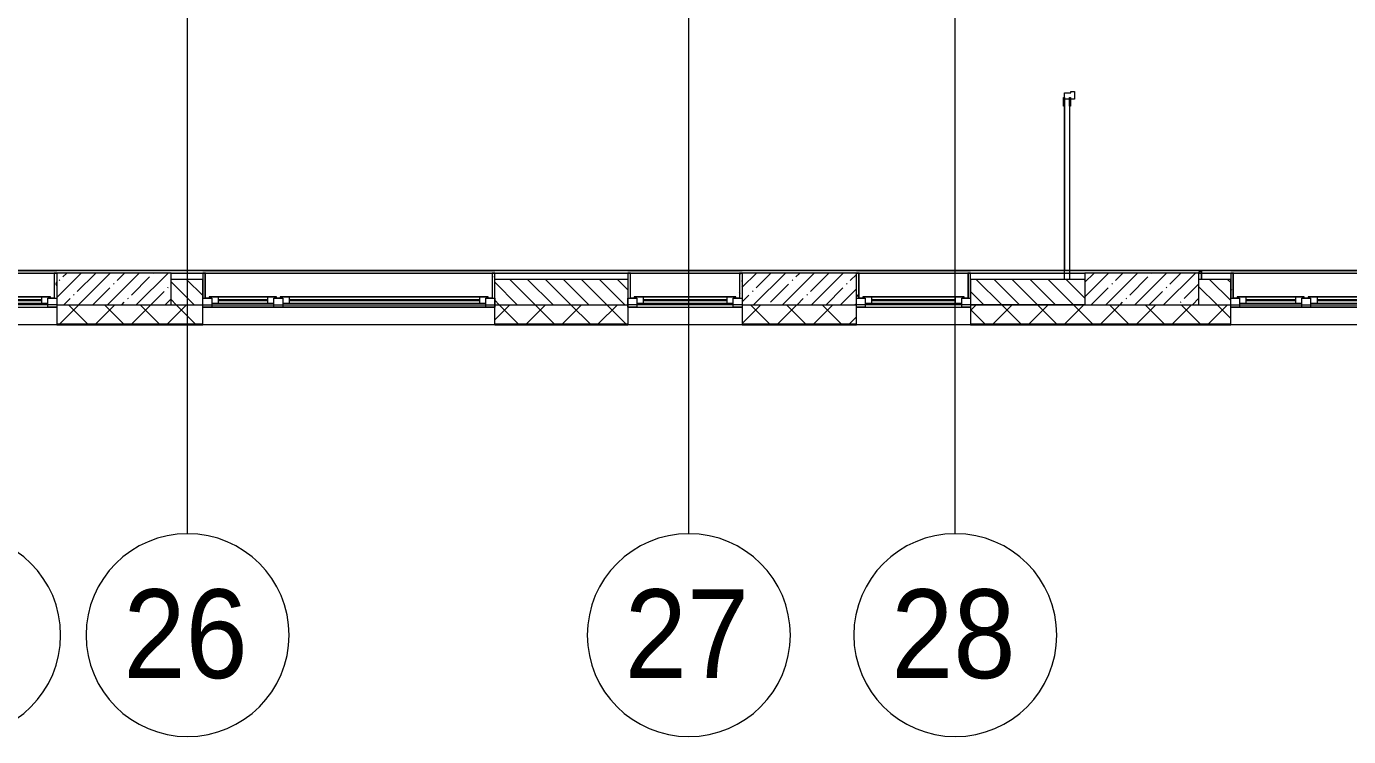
# Model space of a CAD drawing. Header units: millimetres. Extents: x -625 to 415037, y -3642 to 102118.
# Drawn here: x 382617 to 393036, y -3506 to 2095 of the extents above; entities that cross this region are included whole.
import ezdxf

# ---------------------------------------------------------------- set-up
doc = ezdxf.new("R2010")
doc.units = ezdxf.units.MM
for name, color, linetype, lineweight, true_color in [('A-DOOR-1', 7, 'Continuous', 5, 0xc0c0c0), ('A-DOOR-FRAM-1', 7, 'Continuous', 5, 0xc0c0c0), ('A-WALL-1', 9, 'Continuous', 5, 0x808080), ('A-WALL-FNSH-1', 9, 'Continuous', 5, 0x808080)]:
    doc.layers.add(name, color=color, linetype=linetype, lineweight=lineweight, true_color=true_color)
for name, color, linetype, lineweight in [('A-GLAZ', 7, 'Continuous', 9), ('A-GLAZ-1', 7, 'Continuous', 5), ('A-WALL', 7, 'Continuous', 5), ('I-WALL', 7, 'Continuous', 5), ('S-COLS', 7, 'Continuous', 9), ('S-COLS-1', 7, 'Continuous', 5), ('Оси', 7, 'Continuous', 9), ('Оси-1', 7, 'Continuous', 20)]:
    doc.layers.add(name, color=color, linetype=linetype, lineweight=lineweight)
doc.layers.get('A-DOOR-1').off()
doc.styles.add('Arial', font='arial.ttf', dxfattribs={"width": 0.9, "height": 700})
pattern_1 = [(0, (289227.4, 1e-08), (243.84, 60.96), [20.117, -162.763, 20.117, -162.763, -975.36]), (0, (289227.4, 1e-08), (243.84, 60.96), [-365.76, 20.117, -345.643, 20.117, -162.763, -426.72]), (0, (289227.4, 1e-08), (243.84, 60.96), [-914.4, 20.117, -101.803, 20.117, -284.683]), (120, (289318.84, 30.48), (-174.71291, 180.691634), [20.117, -162.763, 20.117, -162.763, -975.36]), (120, (289318.84, 30.48), (-174.71291, 180.691634), [-365.76, 20.117, -345.643, 20.117, -162.763, -426.72]), (120, (289318.84, 30.48), (-174.71291, 180.691634), [-914.4, 20.117, -101.803, 20.117, -284.683]), (240, (289349.32, 152.4), (-69.12709, -241.651634), [20.117, -162.763, 20.117, -162.763, -975.36]), (240, (289349.32, 152.4), (-69.12709, -241.651634), [-365.76, 20.117, -345.643, 20.117, -162.763, -426.72]), (240, (289349.32, 152.4), (-69.12709, -241.651634), [-914.4, 20.117, -101.803, 20.117, -284.683])]

# ---------------------------------------------------------------- blocks, each defined once
blk = doc.blocks.new('BSC_Колонна _Прямоугольная - 250х900-23282983-Объем проектирования 3 этажа')
at = {"layer": 'S-COLS-1'}
h = blk.add_hatch(dxfattribs=at)
h.set_pattern_fill('FP_91', color=256, style=0, pattern_type=2)
h.set_pattern_definition([(45, (-99480, -25), (-114.04925, 114.04925), []), (45, (-99365.95, -25), (-114.04925, 114.04925), [201.613, -40.323, 6.706, -33.617])])
h.paths.add_polyline_path([(226, -125), (450, -125), (450, 125), (-450, 125), (-450, -125)])
for p, q in [((450, 125), (-450, 125)), ((-450, 125), (-450, -125)), ((450, -125), (450, 125)), ((-450, -125), (450, -125))]:
    blk.add_line(p, q, dxfattribs=at)
blk = doc.blocks.new('BSC_Колонна _Прямоугольная - 250х900-V549-Объем проектирования 3 этажа')
at = {"layer": 'S-COLS-1'}
h = blk.add_hatch(dxfattribs=at)
h.set_pattern_fill('FP_98', color=256, style=0, pattern_type=2)
h.set_pattern_definition([(45, (-94080, -25), (-114.04925, 114.04925), []), (45, (-93965.95, -25), (-114.04925, 114.04925), [201.613, -40.323, 6.706, -33.617])])
h.paths.add_polyline_path([(-450, -125), (450, -125), (450, 125), (-450, 125), (-450, -20)])
for p, q in [((450, 125), (-450, 125)), ((-450, 125), (-450, -125)), ((450, -125), (450, 125)), ((-450, -125), (450, -125))]:
    blk.add_line(p, q, dxfattribs=at)
blk = doc.blocks.new('BSC_Колонна _Прямоугольная - 250х900-V550-Объем проектирования 3 этажа')
at = {"layer": 'S-COLS-1'}
h = blk.add_hatch(dxfattribs=at)
h.set_pattern_fill('FP_99', color=256, style=0, pattern_type=2)
h.set_pattern_definition([(45, (-102180, -25), (-114.04925, 114.04925), []), (45, (-102065.95, -25), (-114.04925, 114.04925), [201.613, -40.323, 6.706, -33.617])])
h.paths.add_polyline_path([(450, -125), (450, 125), (-450, 125), (-450, -125), (-299, -125)])
for p, q in [((450, 125), (-450, 125)), ((-450, 125), (-450, -125)), ((450, -125), (450, 125)), ((-450, -125), (450, -125))]:
    blk.add_line(p, q, dxfattribs=at)
blk = doc.blocks.new('120_Окно_СКБ_2Ст_Фрамуга сверху - 120_Окно_СКБ_2Ст_2300х2500_h_ ДОО-19727959-Объем проектирования 3 этажа')
at = {"layer": 'A-GLAZ'}
for p, q in [((-1150, -127), (-1150, -57)), ((-1150, -57), (-1080, -57)), ((-1080, -57), (-1080, -127)), ((520, -87), (-1080, -87)), ((-1080, -87), (-1080, -127)), ((-1030, -137), (-1030, -87)), ((470, -137), (470, -87)), ((520, -127), (520, -57)), ((520, -57), (590, -57)), ((520, -127), (520, -87)), ((590, -57), (590, -127)), ((1080, -87), (590, -87)), ((590, -87), (590, -127)), ((640, -137), (640, -87)), ((1030, -137), (1030, -87)), ((1080, -127), (1080, -57)), ((1080, -57), (1150, -57)), ((1080, -127), (1080, -87)), ((1150, -57), (1150, -127)), ((-1080, -127), (-1150, -127)), ((-1080, -127), (-1100, -127)), ((-1100, -127), (-1100, -137)), ((-1100, -137), (540, -137)), ((540, -137), (-1100, -137)), ((590, -127), (520, -127)), ((540, -127), (520, -127)), ((540, -137), (540, -127)), ((590, -127), (570, -127)), ((570, -127), (570, -137)), ((570, -137), (1100, -137)), ((1100, -137), (570, -137)), ((1150, -127), (1080, -127)), ((1100, -127), (1080, -127)), ((1100, -137), (1100, -127))]:
    blk.add_line(p, q, dxfattribs=at)
at = {"layer": 'A-GLAZ-1'}
for p, q in [((1150, -57), (-1150, -57)), ((-1080, -57), (1080, -57)), ((-1130, -127), (-1100, -127)), ((-1030, -107), (470, -107)), ((470, -117), (-1030, -117)), ((540, -127), (570, -127)), ((540, -127), (570, -127)), ((640, -107), (1030, -107)), ((1030, -117), (640, -117)), ((1100, -127), (1130, -127))]:
    blk.add_line(p, q, dxfattribs=at)
blk = doc.blocks.new('120_Окно_СКБ_1Ст - 120_Окно_СКБ_1Ст 900х2500_h_ с форточкой-V552-Объем проектирования 3 этажа')
at = {"layer": 'A-GLAZ'}
for p, q in [((-450, -127), (-450, -57)), ((-450, -57), (-380, -57)), ((-380, -57), (-380, -127)), ((380, -87), (-380, -87)), ((-380, -87), (-380, -127)), ((-330, -137), (-330, -87)), ((330, -137), (330, -87)), ((380, -127), (380, -57)), ((380, -57), (450, -57)), ((380, -127), (380, -87)), ((450, -57), (450, -127)), ((-380, -127), (-450, -127)), ((-380, -127), (-400, -127)), ((-400, -127), (-400, -137)), ((-400, -137), (400, -137)), ((400, -137), (-400, -137)), ((450, -127), (380, -127)), ((400, -127), (380, -127)), ((400, -137), (400, -127))]:
    blk.add_line(p, q, dxfattribs=at)
at = {"layer": 'A-GLAZ-1'}
for p, q in [((450, -57), (-450, -57)), ((-430, -127), (-400, -127)), ((-330, -107), (330, -107)), ((330, -117), (-330, -117)), ((400, -127), (430, -127))]:
    blk.add_line(p, q, dxfattribs=at)
blk = doc.blocks.new('120_Окно_СКБ_1Ст - 120_Окно_СКБ_1Ст 900х2500_h_ с форточкой-V553-Объем проектирования 3 этажа')
at = {"layer": 'A-GLAZ'}
for p, q in [((-450, -127), (-450, -57)), ((-450, -57), (-380, -57)), ((-380, -57), (-380, -127)), ((380, -87), (-380, -87)), ((-380, -87), (-380, -127)), ((-330, -137), (-330, -87)), ((330, -137), (330, -87)), ((380, -127), (380, -57)), ((380, -57), (450, -57)), ((380, -127), (380, -87)), ((450, -57), (450, -127)), ((-380, -127), (-450, -127)), ((-380, -127), (-400, -127)), ((-400, -127), (-400, -137)), ((-400, -137), (400, -137)), ((400, -137), (-400, -137)), ((450, -127), (380, -127)), ((400, -127), (380, -127)), ((400, -137), (400, -127))]:
    blk.add_line(p, q, dxfattribs=at)
at = {"layer": 'A-GLAZ-1'}
for p, q in [((450, -57), (-450, -57)), ((-430, -127), (-400, -127)), ((-330, -107), (330, -107)), ((330, -117), (-330, -117)), ((400, -127), (430, -127))]:
    blk.add_line(p, q, dxfattribs=at)
blk = doc.blocks.new('120_Окно_СКБ_1Ст - 120_Окно_СКБ_1Ст 900х2500_h_ с форточкой-V605-Объем проектирования 3 этажа')
at = {"layer": 'A-GLAZ'}
for p, q in [((-450, -127), (-450, -57)), ((-450, -57), (-380, -57)), ((-380, -57), (-380, -127)), ((380, -87), (-380, -87)), ((-380, -87), (-380, -127)), ((-330, -137), (-330, -87)), ((330, -137), (330, -87)), ((380, -127), (380, -57)), ((380, -57), (450, -57)), ((380, -127), (380, -87)), ((450, -57), (450, -127)), ((-380, -127), (-450, -127)), ((-380, -127), (-400, -127)), ((-400, -127), (-400, -137)), ((-400, -137), (400, -137)), ((400, -137), (-400, -137)), ((450, -127), (380, -127)), ((400, -127), (380, -127)), ((400, -137), (400, -127))]:
    blk.add_line(p, q, dxfattribs=at)
at = {"layer": 'A-GLAZ-1'}
for p, q in [((450, -57), (-450, -57)), ((-430, -127), (-400, -127)), ((-330, -107), (330, -107)), ((330, -117), (-330, -117)), ((400, -127), (430, -127))]:
    blk.add_line(p, q, dxfattribs=at)
blk = doc.blocks.new('110_Дверь_СКБ_2Ст - Д-5_п__в составе перегородки _не входит в спец__-32680317-Объем проектирования 3 этажа')
at = {"layer": 'A-DOOR-FRAM-1'}
for p, q in [((-742, 28), (-672, 28)), ((-742, 20), (-742, 28)), ((-672, 20), (-742, 20)), ((-688, 60), (-628, 60)), ((-688, -20), (-688, 60)), ((-688, 20), (-672, 20)), ((-688, 19), (-688, 20)), ((-672, 19), (-688, 19)), ((-672, 28), (-672, 20)), ((-672, 20), (-672, 19)), ((-638, 30), (-638, -20)), ((-628, 30), (-638, 30)), ((-628, 60), (-628, 30)), ((652, 60), (712, 60)), ((652, 30), (652, 60)), ((662, 30), (652, 30)), ((662, -20), (662, 30)), ((698, 20), (698, 28)), ((698, 28), (768, 28)), ((698, 19), (698, 20)), ((698, 20), (712, 20)), ((768, 20), (698, 20)), ((712, 19), (698, 19)), ((712, 60), (712, -20)), ((712, 20), (712, 19)), ((768, 28), (768, 20)), ((-742, -20), (-672, -20)), ((-742, -28), (-742, -20)), ((-672, -28), (-742, -28)), ((-638, -20), (-688, -20)), ((-672, -20), (-672, -28)), ((712, -20), (662, -20)), ((698, -28), (698, -20)), ((698, -20), (768, -20)), ((768, -28), (698, -28)), ((768, -20), (768, -28))]:
    blk.add_line(p, q, dxfattribs=at)
blk = doc.blocks.new('Ось сетки - D8-29747960-Объем проектирования 3 этажа')
at = {"layer": 'Оси-1'}
for start, end in [(360, 180), (180, 360)]:
    blk.add_arc((0, 0), 4, start, end, dxfattribs=at)

msp = doc.modelspace()

# ---------------------------------------------------------------- hatches: boundary and pattern name
at = {"layer": 'A-WALL'}
h = msp.add_hatch(dxfattribs=at)
h.set_pattern_fill('FP_2', color=256, style=0, pattern_type=2)
h.set_pattern_definition([(135, (289227.4, 1e-08), (-70.71068, -70.71068), [])])
h.paths.add_polyline_path([(394407, -100), (395457, -100), (395457, 100), (394407, 100)])
h.paths.add_polyline_path([(399057, -100), (399057, 100), (398157, 100), (398157, -100), (398998, -100)])
h.paths.add_polyline_path([(399957, -100), (400857, -100), (400857, 100), (399957, 100), (399957, 21)])
h.paths.add_polyline_path([(381157, -100), (381957, -100), (381957, 100), (381157, 100), (381157, -48)])
h.paths.add_polyline_path([(410657, -100), (410657, 100), (410357, 100), (410357, -100)])
h.paths.add_polyline_path([(408513, -100), (408557, -100), (408557, 100), (408057, 99), (408057, -100)])
h.paths.add_polyline_path([(383757, -100), (384007, -100), (384007, 100), (383757, 100), (383757, -77)])
h.paths.add_polyline_path([(386307, -100), (387357, -100), (387357, 100), (386307, 100)])
h.paths.add_polyline_path([(390837, -100), (390957, -100), (390957, 100), (390057, 100), (390057, -100), (390797, -100)])
h.paths.add_polyline_path([(405207, -100), (406257, -100), (406257, 100), (405207, 100), (405207, 2)])
h.paths.add_polyline_path([(391857, -100), (392107, -100), (392107, 100), (391857, 100), (391857, 50)])
h.paths.add_polyline_path([(402657, -100), (402907, -100), (402907, 100), (402657, 100), (402657, -84)])
h = msp.add_hatch(dxfattribs=at)
h.set_pattern_fill('FP_24', color=256, style=0, pattern_type=2)
h.set_pattern_definition([(45, (289227.4, 1e-08), (-141.42136, 141.42136), []), (135, (289227.4, 1e-08), (-141.42136, -141.42136), [])])
h.paths.add_polyline_path([(414305, -250), (414307, -250), (414307, -100), (412957, -100), (412957, -250), (414057, -250)])
h.paths.add_polyline_path([(410357, -250), (410657, -250), (410657, -100), (409457, -100), (409457, -250), (409601, -250)])
h.paths.add_polyline_path([(408513, -250), (408557, -250), (408557, -100), (407157, -100), (407157, -250), (408057, -250)])
h.paths.add_polyline_path([(406257, -250), (406257, -100), (405207, -100), (405207, -250)])
h.paths.add_polyline_path([(401986, -250), (402907, -250), (402907, -100), (401757, -100), (401757, -250)])
h.paths.add_polyline_path([(399957, -250), (400857, -250), (400857, -100), (399957, -100), (399957, -231)])
h.paths.add_polyline_path([(396548, -250), (397257, -250), (397257, -100), (396357, -100), (396357, -250)])
h.paths.add_polyline_path([(398998, -250), (399057, -250), (399057, -100), (398157, -100), (398157, -250), (398995, -250)])
h.paths.add_polyline_path([(395457, -250), (395457, -100), (394407, -100), (394407, -250), (394930, -250)])
h.paths.add_polyline_path([(390057, -250), (392107, -250), (392107, -100), (390057, -100)])
h.paths.add_polyline_path([(386758, -250), (387357, -250), (387357, -100), (386307, -100), (386307, -250)])
h.paths.add_polyline_path([(388933, -250), (389157, -250), (389157, -100), (388257, -100), (388257, -250)])
h.paths.add_polyline_path([(378513, -250), (380257, -250), (380257, -100), (378437, -100), (378437, -250), (378501, -250)])
h.paths.add_polyline_path([(381157, -250), (381957, -250), (381957, -100), (381157, -100)])
h.paths.add_polyline_path([(384007, -250), (384007, -100), (382857, -100), (382857, -250), (383805, -250)])
at = {"layer": 'I-WALL'}
h = msp.add_hatch(dxfattribs=at)
h.set_pattern_fill('FP_191', color=256, style=0, pattern_type=2)
h.set_pattern_definition(pattern_1)
h.paths.add_polyline_path([(388933, 150), (396337, 150), (396336, 170), (381278, 170), (381278, 150), (388257, 150)])
h = msp.add_hatch(dxfattribs=at)
h.set_pattern_fill('FP_191', color=256, style=0, pattern_type=2)
h.set_pattern_definition(pattern_1)
h.paths.add_polyline_path([(382837, -48), (382857, -48), (382857, 150), (382837, 150), (382837, 7)])
h = msp.add_hatch(dxfattribs=at)
h.set_pattern_fill('FP_191', color=256, style=0, pattern_type=2)
h.set_pattern_definition(pattern_1)
h.paths.add_polyline_path([(384007, -48), (384027, -48), (384027, 150), (384007, 150), (384007, 14)])
h = msp.add_hatch(dxfattribs=at)
h.set_pattern_fill('FP_191', color=256, style=0, pattern_type=2)
h.set_pattern_definition(pattern_1)
h.paths.add_polyline_path([(386307, -48), (386307, 150), (386287, 150), (386287, -48)])
h = msp.add_hatch(dxfattribs=at)
h.set_pattern_fill('FP_191', color=256, style=0, pattern_type=2)
h.set_pattern_definition(pattern_1)
h.paths.add_polyline_path([(387377, -48), (387377, 150), (387357, 150), (387357, -48)])
h = msp.add_hatch(dxfattribs=at)
h.set_pattern_fill('FP_191', color=256, style=0, pattern_type=2)
h.set_pattern_definition(pattern_1)
h.paths.add_polyline_path([(388237, -48), (388257, -48), (388257, 150), (388237, 150), (388237, -38)])
h = msp.add_hatch(dxfattribs=at)
h.set_pattern_fill('FP_191', color=256, style=0, pattern_type=2)
h.set_pattern_definition(pattern_1)
h.paths.add_polyline_path([(389177, -48), (389177, 150), (389157, 150), (389157, -48)])
h = msp.add_hatch(dxfattribs=at)
h.set_pattern_fill('FP_191', color=256, style=0, pattern_type=2)
h.set_pattern_definition(pattern_1)
h.paths.add_polyline_path([(390057, -48), (390057, 150), (390037, 150), (390037, -48)])
h = msp.add_hatch(dxfattribs=at)
h.set_pattern_fill('FP_191', color=256, style=0, pattern_type=2)
h.set_pattern_definition(pattern_1)
h.paths.add_polyline_path([(392127, -48), (392127, 150), (392107, 150), (392107, -48)])

# ---------------------------------------------------------------- linework, layer by layer
at = {"layer": 'A-WALL'}
for p, q in [((390797, 100), (390797, 1465)), ((390837, 1465), (390837, 100)), ((383757, -100), (384007, -100)), ((383757, -100), (387357, -100)), ((386307, -100), (387357, -100)), ((390057, -100), (390957, -100)), ((390957, -100), (390057, -100)), ((391857, -100), (392107, -100)), ((391857, -100), (395457, -100)), ((382857, -258), (381957, -258)), ((382857, -250), (384007, -250)), ((382857, -253), (384007, -253)), ((386307, -258), (384007, -258)), ((386307, -250), (387357, -250)), ((386307, -253), (387357, -253)), ((388257, -258), (387357, -258)), ((388257, -250), (389157, -250)), ((388257, -253), (389157, -253)), ((390057, -258), (389157, -258)), ((390057, -250), (392107, -250)), ((390057, -253), (392107, -253)), ((394407, -258), (392107, -258))]:
    msp.add_line(p, q, dxfattribs=at)
at = {"layer": 'A-WALL-1'}
for p, q in [((396337, 170), (381277, 170)), ((381277, 150), (382857, 150)), ((382857, 150), (382837, 150)), ((382837, 150), (382837, -48)), ((383757, 150), (388257, 150)), ((384027, 150), (384007, 150)), ((384007, 150), (384007, -48)), ((384027, -48), (384027, 150)), ((386307, 150), (386287, 150)), ((386287, 150), (386287, -48)), ((386307, -250), (386307, 150)), ((387377, 150), (387357, 150)), ((387357, 150), (387357, -250)), ((387377, -48), (387377, 150)), ((388257, 150), (388237, 150)), ((388237, 150), (388237, -48)), ((389157, 150), (390957, 150)), ((389177, 150), (389157, 150)), ((389177, -48), (389177, 150)), ((390057, 150), (390037, 150)), ((390037, 150), (390037, -48)), ((390057, -48), (390057, 150)), ((391857, 160), (391857, 150)), ((391877, 160), (391857, 160)), ((391857, 150), (396357, 150)), ((392127, 150), (392107, 150)), ((392107, 150), (392107, -48)), ((392127, -48), (392127, 150)), ((384007, 100), (383757, 100)), ((384007, -250), (384007, 100)), ((387357, 100), (386307, 100)), ((390957, 100), (390057, 100)), ((390057, 100), (390057, -250)), ((392107, 100), (391857, 100)), ((392107, -250), (392107, 100)), ((382837, -48), (382857, -48)), ((382857, -100), (382857, -250)), ((384007, -48), (384027, -48)), ((386287, -48), (386307, -48)), ((387357, -48), (387377, -48)), ((388237, -48), (388257, -48)), ((388257, -100), (388257, -250)), ((389157, -48), (389177, -48)), ((389157, -250), (389157, -100)), ((390037, -48), (390057, -48)), ((392107, -48), (392127, -48))]:
    msp.add_line(p, q, dxfattribs=at)
at = {"layer": 'A-WALL-FNSH-1'}
for p, q in [((390796, 1465), (390796, 171)), ((390838, 171), (390838, 1465)), ((382837, 150), (382836, 150)), ((382836, 150), (382836, -48)), ((384007, 171), (382857, 171)), ((382857, 171), (382857, 170)), ((384007, 170), (384007, 171)), ((384028, 150), (384027, 150)), ((384028, -48), (384028, 150)), ((386287, 150), (386286, 150)), ((386286, 150), (386286, -48)), ((387357, 171), (386307, 171)), ((386307, 171), (386307, 170)), ((387357, 170), (387357, 171)), ((387378, 150), (387377, 150)), ((387378, -48), (387378, 150)), ((388237, 150), (388236, 150)), ((388236, 150), (388236, -48)), ((389157, 171), (388257, 171)), ((388257, 171), (388257, 170)), ((389157, 170), (389157, 171)), ((389178, 150), (389177, 150)), ((389178, -48), (389178, 150)), ((390037, 150), (390036, 150)), ((390036, 150), (390036, -48)), ((390796, 171), (390057, 171)), ((390057, 171), (390057, 170)), ((390837, 171), (390797, 171)), ((392107, 171), (390838, 171)), ((391877, 170), (391877, 100)), ((391878, 100), (391878, 170)), ((392107, 170), (392107, 171)), ((392128, 150), (392127, 150)), ((392128, -48), (392128, 150)), ((382836, -48), (382837, -48)), ((384027, -48), (384028, -48)), ((386286, -48), (386287, -48)), ((387377, -48), (387378, -48)), ((388236, -48), (388237, -48)), ((389177, -48), (389178, -48)), ((390036, -48), (390037, -48)), ((392127, -48), (392128, -48)), ((382857, -250), (382857, -258)), ((382857, -258), (384007, -258)), ((384007, -258), (384007, -250)), ((386307, -250), (386307, -258)), ((386307, -258), (387357, -258)), ((387357, -258), (387357, -250)), ((388257, -250), (388257, -258)), ((388257, -258), (389157, -258)), ((389157, -258), (389157, -250)), ((390057, -250), (390057, -258)), ((390057, -258), (392107, -258)), ((392107, -258), (392107, -250))]:
    msp.add_line(p, q, dxfattribs=at)
at = {"layer": 'I-WALL'}
for p, q in [((381957, 171), (382857, 171)), ((384007, 171), (386307, 171)), ((387357, 171), (388257, 171)), ((389157, 171), (390057, 171)), ((392107, 171), (394407, 171)), ((382857, -100), (381957, -100)), ((388257, -100), (387357, -100)), ((390057, -100), (389157, -100))]:
    msp.add_line(p, q, dxfattribs=at)
at = {"layer": 'Оси'}
for p, q in [((383887, -1906), (383887, 3094)), ((387837, -1906), (387837, 3094)), ((389937, -1906), (389937, 3094))]:
    msp.add_line(p, q, dxfattribs=at)

# ---------------------------------------------------------------- block references
at = {"layer": 'A-DOOR-1', "rotation": 270}
msp.add_blockref('110_Дверь_СКБ_2Ст - Д-5_п__в составе перегородки _не входит в спец__-32680317-Объем проектирования 3 этажа', (390817, 2233), dxfattribs=at)
at = {"layer": 'A-GLAZ', "color": 3, "rotation": 180}
for name, p in [('120_Окно_СКБ_1Ст - 120_Окно_СКБ_1Ст 900х2500_h_ с форточкой-V553-Объем проектирования 3 этажа', (382407, -175)), ('120_Окно_СКБ_2Ст_Фрамуга сверху - 120_Окно_СКБ_2Ст_2300х2500_h_ ДОО-19727959-Объем проектирования 3 этажа', (385157, -175)), ('120_Окно_СКБ_1Ст - 120_Окно_СКБ_1Ст 900х2500_h_ с форточкой-V552-Объем проектирования 3 этажа', (387807, -175)), ('120_Окно_СКБ_1Ст - 120_Окно_СКБ_1Ст 900х2500_h_ с форточкой-V605-Объем проектирования 3 этажа', (389607, -175)), ('120_Окно_СКБ_2Ст_Фрамуга сверху - 120_Окно_СКБ_2Ст_2300х2500_h_ ДОО-19727959-Объем проектирования 3 этажа', (393257, -175))]:
    msp.add_blockref(name, p, dxfattribs=at)
at = {"layer": 'S-COLS'}
for name, p in [('BSC_Колонна _Прямоугольная - 250х900-V549-Объем проектирования 3 этажа', (383307, 25)), ('BSC_Колонна _Прямоугольная - 250х900-23282983-Объем проектирования 3 этажа', (388707, 25)), ('BSC_Колонна _Прямоугольная - 250х900-V550-Объем проектирования 3 этажа', (391407, 25))]:
    msp.add_blockref(name, p, dxfattribs=at)
at = {"layer": 'Оси-1', "xscale": 199.9999999999999, "yscale": 199.9999999999999, "zscale": 199.9999999999999}
for p in [(382087, -2706), (383887, -2706), (387837, -2706), (389937, -2706)]:
    msp.add_blockref('Ось сетки - D8-29747960-Объем проектирования 3 этажа', p, dxfattribs=at)

# ---------------------------------------------------------------- texts
at = {"layer": 'Оси', "char_height": 700, "width": 1212.15, "attachment_point": 1, "style": 'Arial'}
for s, insert in [('26', (383382, -2345)), ('27', (387332, -2345)), ('28', (389432, -2345))]:
    msp.add_mtext(s, dxfattribs=dict(at, insert=insert))

doc.saveas('drawing.dxf')
